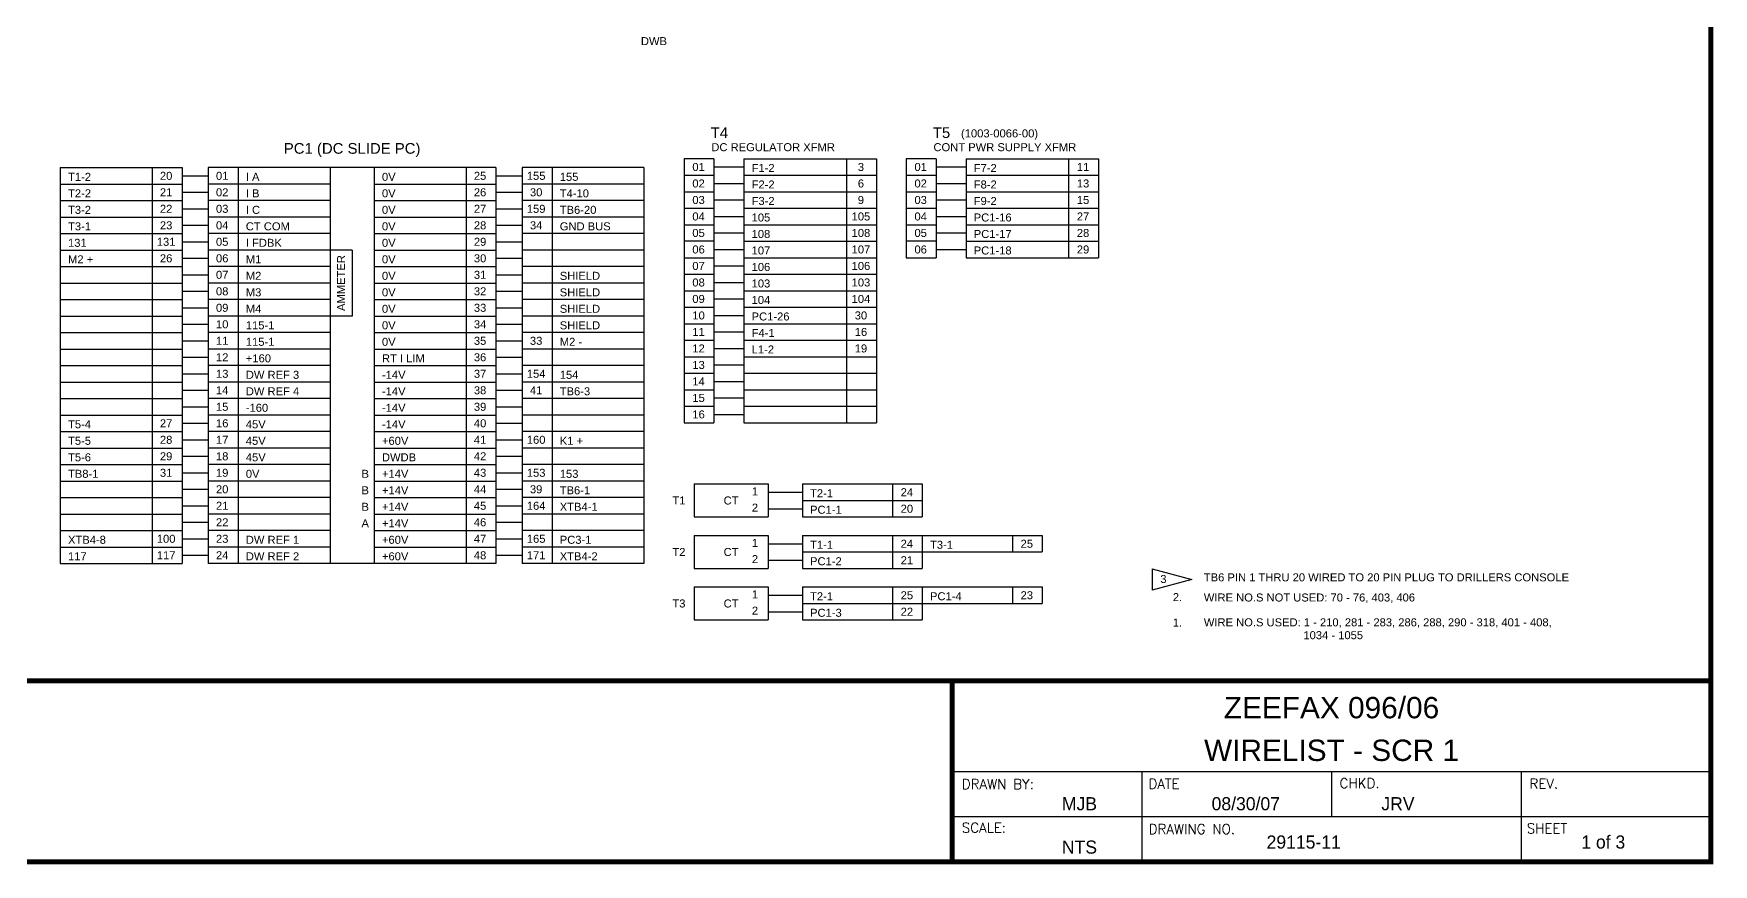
# Model space of a CAD drawing. Extents: x 0.9 to 17.6, y -2.5 to 7.9.
# Drawn here: x 7.76 to 17.6, y -2.51 to 2.35 of the extents above; entities that cross this region are included whole.
import ezdxf
from ezdxf.enums import TextEntityAlignment as Align

# ---------------------------------------------------------------- set-up
doc = ezdxf.new("R2010")
doc.units = 0
doc.header["$MEASUREMENT"] = 0
doc.layers.get('0').update_dxf_attribs({"linetype": 'CONTINUOUS'})
doc.layers.add('DRAWING', color=7, linetype='CONTINUOUS')
doc.styles.add('A1', font='A1.shx')
doc.styles.add('ROMAND', font='ROMAND.shx')
doc.styles.get("Standard").update_dxf_attribs({"font": 'ARIAL.TTF'})

msp = doc.modelspace()

# ---------------------------------------------------------------- linework, layer by layer
at = {"color": 7}
for p, q in [((13.1429, -1.9662), (17.5882, -1.9662)), ((14.2543, -1.9662), (14.2543, -2.4964)), ((15.3656, -1.9662), (15.3656, -2.2313)), ((16.4769, -1.9662), (16.4769, -2.4964)), ((13.1429, -2.2313), (17.5882, -2.2313))]:
    msp.add_line(p, q, dxfattribs=at)
at = {"color": 7, "const_width": 0.0288}
msp.add_lwpolyline([(17.5882, -2.4964), (17.5882, 7.8988), (0.9559, 7.8988), (0.9559, -2.4964)], close=True, dxfattribs=at)
for points in [[(0.9559, -1.436), (17.5882, -1.436)], [(13.1429, -2.4964), (13.1429, -1.436)]]:
    msp.add_lwpolyline(points, dxfattribs=at)
at = {"layer": 'DRAWING', "color": 7}
for p, q in [((11.5724, 1.6202), (11.5724, 0.0749)), ((11.7472, 1.6202), (11.5724, 1.6202)), ((11.7472, 1.6202), (11.7472, 0.0749)), ((11.9228, 1.6202), (11.9228, 0.0749)), ((11.9228, 1.6202), (12.6986, 1.6202)), ((12.5237, 1.6202), (12.5237, 0.0749)), ((12.6986, 1.6202), (12.6986, 0.0749)), ((13.0485, 1.6202), (12.8737, 1.6202)), ((12.8737, 1.6202), (12.8737, 1.0407)), ((13.0485, 1.6202), (13.0485, 1.0407)), ((13.224, 1.6202), (13.9998, 1.6202)), ((13.224, 1.6202), (13.224, 1.0407)), ((13.825, 1.6202), (13.825, 1.0407)), ((13.9998, 1.6202), (13.9998, 1.0407)), ((7.9178, 1.5684), (7.9178, -0.7495)), ((7.9178, 1.5684), (8.6311, 1.5684)), ((8.4562, 1.5684), (8.4562, -0.7495)), ((8.6311, 1.5684), (8.6311, -0.7495)), ((8.6311, 1.5201), (8.7846, 1.5201)), ((8.7846, 1.5684), (8.7846, -0.7495)), ((10.4703, 1.5684), (8.7846, 1.5684)), ((8.9595, 1.5684), (8.9595, -0.7495)), ((9.4979, 1.5684), (9.4979, -0.7495)), ((9.757, 1.5684), (9.757, -0.7495)), ((10.2955, 1.5684), (10.2955, -0.7495)), ((10.4703, 1.5684), (10.4703, -0.7495)), ((10.4703, 1.5201), (10.6239, 1.5201)), ((10.6239, 1.5684), (10.6239, -0.7495)), ((11.3371, 1.5684), (10.6239, 1.5684)), ((10.7987, 1.5684), (10.7987, -0.7495)), ((11.3371, 1.5684), (11.3371, -0.7495)), ((11.5724, 1.5236), (11.7472, 1.5236)), ((11.7472, 1.5719), (11.9228, 1.5719)), ((11.9228, 1.5236), (12.6986, 1.5236)), ((12.8737, 1.5236), (13.0485, 1.5236)), ((13.0485, 1.5719), (13.224, 1.5719)), ((13.224, 1.5236), (13.9998, 1.5236)), ((7.9178, 1.4718), (8.6311, 1.4718)), ((8.6311, 1.4236), (8.7846, 1.4236)), ((9.4979, 1.4718), (8.7846, 1.4718)), ((9.757, 1.4718), (10.4703, 1.4718)), ((10.4703, 1.4236), (10.6239, 1.4236)), ((11.3371, 1.4718), (10.6239, 1.4718)), ((11.5724, 1.427), (11.7472, 1.427)), ((11.7472, 1.4753), (11.9228, 1.4753)), ((11.7472, 1.3787), (11.9228, 1.3787)), ((11.9228, 1.427), (12.6986, 1.427)), ((12.8737, 1.427), (13.0485, 1.427)), ((13.0485, 1.4753), (13.224, 1.4753)), ((13.0485, 1.3787), (13.224, 1.3787)), ((13.224, 1.427), (13.9998, 1.427)), ((7.9178, 1.3753), (8.6311, 1.3753)), ((8.6311, 1.327), (8.7846, 1.327)), ((9.4979, 1.3753), (8.7846, 1.3753)), ((9.757, 1.3753), (10.4703, 1.3753)), ((10.4703, 1.327), (10.6239, 1.327)), ((11.3371, 1.3753), (10.6239, 1.3753)), ((11.5724, 1.3305), (11.7472, 1.3305)), ((11.7472, 1.2822), (11.9228, 1.2822)), ((11.9228, 1.3305), (12.6986, 1.3305)), ((12.8737, 1.3305), (13.0485, 1.3305)), ((13.0485, 1.2822), (13.224, 1.2822)), ((13.224, 1.3305), (13.9998, 1.3305)), ((7.9178, 1.2787), (8.6311, 1.2787)), ((7.9178, 1.1821), (8.6311, 1.1821)), ((8.6311, 1.2304), (8.7846, 1.2304)), ((9.4979, 1.2787), (8.7846, 1.2787)), ((9.4979, 1.1821), (8.7846, 1.1821)), ((9.757, 1.2787), (10.4703, 1.2787)), ((9.757, 1.1821), (10.4703, 1.1821)), ((10.4703, 1.2304), (10.6239, 1.2304)), ((11.3371, 1.2787), (10.6239, 1.2787)), ((11.3371, 1.1821), (10.6239, 1.1821)), ((11.5724, 1.2339), (11.7472, 1.2339)), ((11.7472, 1.1856), (11.9228, 1.1856)), ((11.9228, 1.2339), (12.6986, 1.2339)), ((12.8737, 1.2339), (13.0485, 1.2339)), ((13.0485, 1.1856), (13.224, 1.1856)), ((13.224, 1.2339), (13.9998, 1.2339)), ((7.9178, 1.0855), (8.6311, 1.0855)), ((8.6311, 1.1338), (8.7846, 1.1338)), ((9.6269, 1.0855), (8.7846, 1.0855)), ((9.6269, 1.0855), (9.6269, 0.6992)), ((9.757, 1.0855), (10.4703, 1.0855)), ((10.4703, 1.1338), (10.6239, 1.1338)), ((11.3371, 1.0855), (10.6239, 1.0855)), ((11.7472, 1.1373), (11.5724, 1.1373)), ((11.7472, 1.089), (11.9228, 1.089)), ((11.9228, 1.1373), (12.6986, 1.1373)), ((13.0485, 1.1373), (12.8737, 1.1373)), ((13.0485, 1.089), (13.224, 1.089)), ((13.224, 1.1373), (13.9998, 1.1373)), ((7.9178, 0.9889), (8.6311, 0.9889)), ((8.6311, 1.0372), (8.7846, 1.0372)), ((9.4979, 0.9889), (8.7846, 0.9889)), ((9.757, 0.9889), (10.4703, 0.9889)), ((10.4703, 1.0372), (10.6239, 1.0372)), ((11.3371, 0.9889), (10.6239, 0.9889)), ((11.5724, 1.0407), (11.7472, 1.0407)), ((11.7472, 0.9924), (11.9228, 0.9924)), ((11.9228, 1.0407), (12.6986, 1.0407)), ((12.8737, 1.0407), (13.0485, 1.0407)), ((13.224, 1.0407), (13.9998, 1.0407)), ((7.9178, 0.8924), (8.6311, 0.8924)), ((8.6311, 0.9407), (8.7846, 0.9407)), ((9.4979, 0.8924), (8.7846, 0.8924)), ((9.757, 0.8924), (10.4703, 0.8924)), ((10.4703, 0.9407), (10.6239, 0.9407)), ((11.3371, 0.8924), (10.6239, 0.8924)), ((11.5724, 0.9441), (11.7472, 0.9441)), ((11.7472, 0.8958), (11.9228, 0.8958)), ((11.9228, 0.9441), (12.6986, 0.9441)), ((7.9178, 0.7958), (8.6311, 0.7958)), ((8.6311, 0.8441), (8.7846, 0.8441)), ((9.4979, 0.7958), (8.7846, 0.7958)), ((9.757, 0.7958), (10.4703, 0.7958)), ((10.4703, 0.8441), (10.6239, 0.8441)), ((11.3371, 0.7958), (10.6239, 0.7958)), ((11.5724, 0.8475), (11.7472, 0.8475)), ((11.7472, 0.7993), (11.9228, 0.7993)), ((11.9228, 0.8475), (12.6986, 0.8475)), ((7.9178, 0.6992), (8.6311, 0.6992)), ((8.6311, 0.7475), (8.7846, 0.7475)), ((9.6269, 0.6992), (8.7846, 0.6992)), ((9.757, 0.6992), (10.4703, 0.6992)), ((10.4703, 0.7475), (10.6239, 0.7475)), ((11.3371, 0.6992), (10.6239, 0.6992)), ((11.5724, 0.751), (11.7472, 0.751)), ((11.7472, 0.7027), (11.9228, 0.7027)), ((11.9228, 0.751), (12.6986, 0.751)), ((7.9178, 0.6026), (8.6311, 0.6026)), ((8.6311, 0.6509), (8.7846, 0.6509)), ((9.4979, 0.6026), (8.7846, 0.6026)), ((9.757, 0.6026), (10.4703, 0.6026)), ((10.4703, 0.6509), (10.6239, 0.6509)), ((11.3371, 0.6026), (10.6239, 0.6026)), ((11.5724, 0.6544), (11.7472, 0.6544)), ((11.7472, 0.6061), (11.9228, 0.6061)), ((11.9228, 0.6544), (12.6986, 0.6544)), ((7.9178, 0.506), (8.6311, 0.506)), ((8.6311, 0.5543), (8.7846, 0.5543)), ((9.4979, 0.506), (8.7846, 0.506)), ((9.757, 0.506), (10.4703, 0.506)), ((10.4703, 0.5543), (10.6239, 0.5543)), ((11.3371, 0.506), (10.6239, 0.506)), ((11.5724, 0.5578), (11.7472, 0.5578)), ((11.7472, 0.5095), (11.9228, 0.5095)), ((11.9228, 0.5578), (12.6986, 0.5578)), ((7.9178, 0.4095), (8.6311, 0.4095)), ((8.6311, 0.4577), (8.7846, 0.4577)), ((9.4979, 0.4095), (8.7846, 0.4095)), ((9.757, 0.4095), (10.4703, 0.4095)), ((10.4703, 0.4577), (10.6239, 0.4577)), ((11.3371, 0.4095), (10.6239, 0.4095)), ((11.5724, 0.4612), (11.7472, 0.4612)), ((11.7472, 0.4129), (11.9228, 0.4129)), ((11.9228, 0.4612), (12.6986, 0.4612)), ((7.9178, 0.3129), (8.6311, 0.3129)), ((8.6311, 0.3612), (8.7846, 0.3612)), ((9.4979, 0.3129), (8.7846, 0.3129)), ((9.757, 0.3129), (10.4703, 0.3129)), ((10.4703, 0.3612), (10.6239, 0.3612)), ((11.3371, 0.3129), (10.6239, 0.3129)), ((11.5724, 0.3646), (11.7472, 0.3646)), ((11.7472, 0.3163), (11.9228, 0.3163)), ((11.9228, 0.3646), (12.6986, 0.3646)), ((7.9178, 0.2163), (8.6311, 0.2163)), ((8.6311, 0.2646), (8.7846, 0.2646)), ((9.4979, 0.2163), (8.7846, 0.2163)), ((9.757, 0.2163), (10.4703, 0.2163)), ((10.4703, 0.2646), (10.6239, 0.2646)), ((11.3371, 0.2163), (10.6239, 0.2163)), ((11.5724, 0.2681), (11.7472, 0.2681)), ((11.7472, 0.2198), (11.9228, 0.2198)), ((11.9228, 0.2681), (12.6986, 0.2681)), ((7.9178, 0.1197), (8.6311, 0.1197)), ((8.6311, 0.168), (8.7846, 0.168)), ((9.4979, 0.1197), (8.7846, 0.1197)), ((9.757, 0.1197), (10.4703, 0.1197)), ((10.4703, 0.168), (10.6239, 0.168)), ((11.3371, 0.1197), (10.6239, 0.1197)), ((11.5724, 0.1715), (11.7472, 0.1715)), ((11.7472, 0.1232), (11.9228, 0.1232)), ((11.9228, 0.1715), (12.6986, 0.1715)), ((7.9178, 0.0231), (8.6311, 0.0231)), ((8.6311, 0.0714), (8.7846, 0.0714)), ((9.4979, 0.0231), (8.7846, 0.0231)), ((9.757, 0.0231), (10.4703, 0.0231)), ((10.4703, 0.0714), (10.6239, 0.0714)), ((11.3371, 0.0231), (10.6239, 0.0231)), ((11.5724, 0.0749), (11.7472, 0.0749)), ((11.9228, 0.0749), (12.6986, 0.0749)), ((7.9178, -0.0735), (8.6311, -0.0735)), ((8.6311, -0.0252), (8.7846, -0.0252)), ((9.4979, -0.0735), (8.7846, -0.0735)), ((9.757, -0.0735), (10.4703, -0.0735)), ((10.4703, -0.0252), (10.6239, -0.0252)), ((11.3371, -0.0735), (10.6239, -0.0735)), ((7.9178, -0.17), (8.6311, -0.17)), ((8.6311, -0.1217), (8.7846, -0.1217)), ((9.4979, -0.17), (8.7846, -0.17)), ((9.757, -0.17), (10.4703, -0.17)), ((10.4703, -0.1217), (10.6239, -0.1217)), ((11.3371, -0.17), (10.6239, -0.17)), ((7.9178, -0.2666), (8.6311, -0.2666)), ((8.6311, -0.2183), (8.7846, -0.2183)), ((9.4979, -0.2666), (8.7846, -0.2666)), ((9.757, -0.2666), (10.4703, -0.2666)), ((10.4703, -0.2183), (10.6239, -0.2183)), ((11.3371, -0.2666), (10.6239, -0.2666)), ((11.6304, -0.2839), (12.0645, -0.2839)), ((11.6304, -0.2839), (11.6304, -0.4771)), ((12.0645, -0.2839), (12.0645, -0.4771)), ((12.2651, -0.2839), (12.9677, -0.2839)), ((12.2651, -0.2839), (12.2651, -0.4771)), ((12.7929, -0.2839), (12.7929, -0.4771)), ((12.9677, -0.2839), (12.9677, -0.4771)), ((7.9178, -0.3632), (8.6311, -0.3632)), ((8.6311, -0.3149), (8.7846, -0.3149)), ((9.4979, -0.3632), (8.7846, -0.3632)), ((9.757, -0.3632), (10.4703, -0.3632)), ((10.4703, -0.3149), (10.6239, -0.3149)), ((11.3371, -0.3632), (10.6239, -0.3632)), ((12.0645, -0.3322), (12.2651, -0.3322)), ((12.2651, -0.3805), (12.9677, -0.3805)), ((7.9178, -0.4598), (8.6311, -0.4598)), ((8.6311, -0.4115), (8.7846, -0.4115)), ((9.4979, -0.4598), (8.7846, -0.4598)), ((9.757, -0.4598), (10.4703, -0.4598)), ((10.4703, -0.4115), (10.6239, -0.4115)), ((11.3371, -0.4598), (10.6239, -0.4598)), ((11.6304, -0.4771), (12.0645, -0.4771)), ((12.0645, -0.4288), (12.2651, -0.4288)), ((12.2651, -0.4771), (12.9677, -0.4771)), ((7.9178, -0.5564), (8.6311, -0.5564)), ((8.6311, -0.5081), (8.7846, -0.5081)), ((9.4979, -0.5564), (8.7846, -0.5564)), ((9.757, -0.5564), (10.4703, -0.5564)), ((10.4703, -0.5081), (10.6239, -0.5081)), ((11.3371, -0.5564), (10.6239, -0.5564)), ((11.6304, -0.5854), (11.6304, -0.7786)), ((11.6304, -0.5854), (12.0645, -0.5854)), ((12.0645, -0.5854), (12.0645, -0.7786)), ((12.2651, -0.5854), (13.6704, -0.5854)), ((12.2651, -0.5854), (12.2651, -0.7786)), ((12.7929, -0.5854), (12.7929, -0.7786)), ((12.9677, -0.5854), (12.9677, -0.7786)), ((13.4956, -0.5854), (13.4956, -0.682)), ((13.6704, -0.5854), (13.6704, -0.682)), ((7.9178, -0.6529), (8.6311, -0.6529)), ((8.6311, -0.6047), (8.7846, -0.6047)), ((9.4979, -0.6529), (8.7846, -0.6529)), ((9.757, -0.6529), (10.4703, -0.6529)), ((10.4703, -0.6047), (10.6239, -0.6047)), ((11.3371, -0.6529), (10.6239, -0.6529)), ((12.0645, -0.6337), (12.2651, -0.6337)), ((12.2651, -0.682), (13.6704, -0.682)), ((7.9178, -0.7495), (8.6311, -0.7495)), ((8.6311, -0.7012), (8.7846, -0.7012)), ((10.4703, -0.7495), (8.7846, -0.7495)), ((10.4703, -0.7012), (10.6239, -0.7012)), ((11.3371, -0.7495), (10.6239, -0.7495)), ((11.6304, -0.7786), (12.0645, -0.7786)), ((12.0645, -0.7303), (12.2651, -0.7303)), ((12.2651, -0.7786), (12.9677, -0.7786)), ((14.3145, -0.7807), (14.3145, -0.9049)), ((14.3145, -0.7807), (14.5472, -0.8428)), ((14.5472, -0.8428), (14.3145, -0.9049)), ((11.6304, -0.887), (11.6304, -1.0801)), ((11.6304, -0.887), (12.0645, -0.887)), ((12.0645, -0.887), (12.0645, -1.0801)), ((12.0645, -0.9353), (12.2651, -0.9353)), ((12.2651, -0.887), (12.2651, -1.0801)), ((12.2651, -0.887), (13.6704, -0.887)), ((12.2651, -0.9835), (13.6704, -0.9835)), ((12.7929, -0.887), (12.7929, -1.0801)), ((12.9677, -0.887), (12.9677, -1.0801)), ((13.4956, -0.887), (13.4956, -0.9835)), ((13.6704, -0.887), (13.6704, -0.9835)), ((11.6304, -1.0801), (12.0645, -1.0801)), ((12.0645, -1.0318), (12.2651, -1.0318)), ((12.2651, -1.0801), (12.9677, -1.0801))]:
    msp.add_line(p, q, dxfattribs=at)

# ---------------------------------------------------------------- texts
at = {"color": 7}
for s, height, style, p in [('DRAWN BY:', 0.05763, 'ROMAND', (13.1994, -2.0696)), ('DATE', 0.05763, 'ROMAND', (14.2927, -2.0677)), ('CHKD.', 0.05763, 'ROMAND', (15.4127, -2.0644)), ('REV.', 0.05763, 'ROMAND', (16.5251, -2.0668)), ('MJB', 0.07694, 'A1', (13.7858, -2.1942)), ('08/30/07', 0.07694, 'A1', (14.6628, -2.1942)), ('JRV', 0.07694, 'A1', (15.6572, -2.1942)), ('SCALE:', 0.05763, 'ROMAND', (13.1993, -2.3249)), ('DRAWING NO.', 0.057631, 'ROMAND', (14.294, -2.333)), ('29115-11', 0.07694, 'A1', (14.9849, -2.4185)), ('SHEET', 0.05763, 'ROMAND', (16.5091, -2.3293)), ('1 of 3', 0.07694, 'A1', (16.8287, -2.4185)), ('NTS', 0.07694, 'A1', (13.7858, -2.4482))]:
    msp.add_text(s, height=height, dxfattribs=dict(at, style=style)).set_placement(p)
at = {"layer": 'DRAWING', "color": 7}
for s, height, p in [('DWB', 0.04688, (11.3957, 2.285)), ('PC1 (DC SLIDE PC)', 0.0625, (9.6275, 1.6493))]:
    msp.add_text(s, height=height, dxfattribs=at).set_placement(p, align=Align.CENTER)
for s, height, p in [('T4', 0.0625, (11.7283, 1.7414)), ('T5', 0.0625, (13.0296, 1.7414)), ('(1003-0066-00)', 0.046875, (13.1947, 1.745)), ('DC REGULATOR XFMR', 0.046875, (11.732, 1.6643)), ('CONT PWR SUPPLY XFMR', 0.046875, (13.0332, 1.6643)), ('F1-2', 0.04688, (11.9679, 1.5425)), ('F7-2', 0.04688, (13.2692, 1.5425)), ('T1-2', 0.04688, (7.963, 1.4907)), ('I A', 0.04688, (9.0046, 1.4907)), ('0V', 0.04688, (9.8022, 1.4907)), ('155', 0.04688, (10.8439, 1.4907)), ('F2-2', 0.04688, (11.9679, 1.4459)), ('F8-2', 0.04688, (13.2692, 1.4459)), ('T2-2', 0.04688, (7.963, 1.3941)), ('I B', 0.04688, (9.0046, 1.3941)), ('0V', 0.04688, (9.8022, 1.3941)), ('T4-10', 0.04688, (10.8439, 1.3941)), ('F3-2', 0.04688, (11.9679, 1.3493)), ('F9-2', 0.04688, (13.2692, 1.3493)), ('T3-2', 0.04688, (7.963, 1.2975)), ('I C', 0.04688, (9.0046, 1.2975)), ('0V', 0.04688, (9.8022, 1.2975)), ('TB6-20', 0.04688, (10.8439, 1.2975)), ('105', 0.04688, (11.9679, 1.2527)), ('PC1-16', 0.04688, (13.2692, 1.2527)), ('T3-1', 0.04688, (7.963, 1.201)), ('CT COM', 0.04688, (9.0046, 1.201)), ('0V', 0.04688, (9.8022, 1.201)), ('GND BUS', 0.04688, (10.8439, 1.201)), ('108', 0.04688, (11.9679, 1.1562)), ('PC1-17', 0.04688, (13.2692, 1.1562)), ('131', 0.04688, (7.963, 1.1044)), ('I FDBK', 0.04688, (9.0046, 1.1044)), ('0V', 0.04688, (9.8022, 1.1044)), ('107', 0.04688, (11.9679, 1.0596)), ('PC1-18', 0.04688, (13.2692, 1.0596)), ('M2 +', 0.04688, (7.963, 1.0078)), ('M1', 0.04688, (9.0046, 1.0078)), ('0V', 0.04688, (9.8022, 1.0078)), ('106', 0.04688, (11.9679, 0.963)), ('M2', 0.04688, (9.0046, 0.9112)), ('0V', 0.04688, (9.8022, 0.9112)), ('SHIELD', 0.04688, (10.8439, 0.9112)), ('103', 0.04688, (11.9679, 0.8664)), ('M3', 0.04688, (9.0046, 0.8146)), ('0V', 0.04688, (9.8022, 0.8146)), ('SHIELD', 0.04688, (10.8439, 0.8146)), ('104', 0.04688, (11.9679, 0.7698)), ('M4', 0.04688, (9.0046, 0.7181)), ('0V', 0.04688, (9.8022, 0.7181)), ('SHIELD', 0.04688, (10.8439, 0.7181)), ('PC1-26', 0.04688, (11.9679, 0.6732)), ('115-1', 0.04688, (9.0046, 0.6215)), ('0V', 0.04688, (9.8022, 0.6215)), ('SHIELD', 0.04688, (10.8439, 0.6215)), ('F4-1', 0.04688, (11.9679, 0.5767)), ('115-1', 0.04688, (9.0046, 0.5249)), ('0V', 0.04688, (9.8022, 0.5249)), ('M2 -', 0.04688, (10.8439, 0.5249)), ('L1-2', 0.04688, (11.9679, 0.4801)), ('+160', 0.04688, (9.0046, 0.4283)), ('RT I LIM', 0.04688, (9.8022, 0.4283)), ('DW REF 3', 0.04688, (9.0046, 0.3317)), ('-14V', 0.04688, (9.8022, 0.3317)), ('154', 0.04688, (10.8439, 0.3317)), ('DW REF 4', 0.04688, (9.0046, 0.2352)), ('-14V', 0.04688, (9.8022, 0.2352)), ('TB6-3', 0.04688, (10.8439, 0.2352)), ('-160', 0.04688, (9.0046, 0.1386)), ('-14V', 0.04688, (9.8022, 0.1386)), ('T5-4', 0.04688, (7.963, 0.042)), ('45V', 0.04688, (9.0046, 0.042)), ('-14V', 0.04688, (9.8022, 0.042)), ('T5-5', 0.04688, (7.963, -0.0546)), ('45V', 0.04688, (9.0046, -0.0546)), ('+60V', 0.04688, (9.8022, -0.0546)), ('K1 +', 0.04688, (10.8439, -0.0546)), ('T5-6', 0.04688, (7.963, -0.1512)), ('45V', 0.04688, (9.0046, -0.1512)), ('DWDB', 0.04688, (9.8022, -0.1512)), ('TB8-1', 0.04688, (7.963, -0.2478)), ('0V', 0.04688, (9.0046, -0.2478)), ('B', 0.0469, (9.6823, -0.2478)), ('+14V', 0.04688, (9.8022, -0.2478)), ('153', 0.04688, (10.8439, -0.2478)), ('B', 0.0469, (9.6823, -0.3443)), ('+14V', 0.04688, (9.8022, -0.3443)), ('TB6-1', 0.04688, (10.8439, -0.3443)), ('1', 0.0469, (11.9694, -0.3508)), ('T2-1', 0.04688, (12.3102, -0.3616)), ('A', 0.0469, (9.6823, -0.5375)), ('B', 0.0469, (9.6823, -0.4409)), ('+14V', 0.04688, (9.8022, -0.4409)), ('+14V', 0.04688, (9.8022, -0.5375)), ('XTB4-1', 0.04688, (10.8439, -0.4409)), ('2', 0.0469, (11.9694, -0.4458)), ('PC1-1', 0.04688, (12.3102, -0.4582)), ('XTB4-8', 0.04688, (7.963, -0.6341)), ('DW REF 1', 0.04688, (9.0046, -0.6341)), ('+60V', 0.04688, (9.8022, -0.6341)), ('PC3-1', 0.04688, (10.8439, -0.6341)), ('117', 0.04688, (7.963, -0.7307)), ('DW REF 2', 0.04688, (9.0046, -0.7307)), ('+60V', 0.04688, (9.8022, -0.7307)), ('XTB4-2', 0.04688, (10.8439, -0.7307)), ('1', 0.0469, (11.9694, -0.6523)), ('T1-1', 0.04688, (12.3102, -0.6632)), ('T3-1', 0.04688, (13.0129, -0.6632)), ('2', 0.0469, (11.9694, -0.7473)), ('PC1-2', 0.04688, (12.3102, -0.7597)), ('3', 0.0469, (14.3623, -0.8635)), ('TB6 PIN 1 THRU 20 WIRED TO 20 PIN PLUG TO DRILLERS CONSOLE', 0.046875, (14.6173, -0.8539)), ('1', 0.0469, (11.9694, -0.9538)), ('T2-1', 0.04688, (12.3102, -0.9647)), ('PC1-4', 0.04688, (13.0129, -0.9647)), ('2.', 0.04688, (14.4356, -0.9698)), ('WIRE NO.S NOT USED: 70 - 76, 403, 406', 0.046875, (14.6173, -0.9719)), ('2', 0.0469, (11.9694, -1.0488)), ('PC1-3', 0.04688, (12.3102, -1.0613)), ('1.', 0.04688, (14.4356, -1.1184)), ('WIRE NO.S USED: 1 - 210, 281 - 283, 286, 288, 290 - 318, 401 - 408,', 0.046875, (14.6173, -1.1173)), ('1034 - 1055', 0.046875, (15.2006, -1.1926))]:
    msp.add_text(s, height=height, dxfattribs=at).set_placement(p)
for s, height, p in [('01', 0.04688, (11.6571, 1.5719)), ('3', 0.0469, (12.6084, 1.5719)), ('01', 0.04688, (12.9583, 1.5719)), ('11', 0.04688, (13.9096, 1.5719)), ('20', 0.04688, (8.5378, 1.5201)), ('01', 0.04688, (8.8662, 1.5201)), ('25', 0.04688, (10.3771, 1.5201)), ('155', 0.04688, (10.7055, 1.5201)), ('02', 0.04688, (11.6571, 1.4753)), ('6', 0.0469, (12.6084, 1.4753)), ('02', 0.04688, (12.9583, 1.4753)), ('13', 0.04688, (13.9096, 1.4753)), ('21', 0.04688, (8.5378, 1.4236)), ('02', 0.04688, (8.8662, 1.4236)), ('26', 0.04688, (10.3771, 1.4236)), ('30', 0.04688, (10.7055, 1.4236)), ('03', 0.04688, (11.6571, 1.3787)), ('9', 0.0469, (12.6084, 1.3787)), ('03', 0.04688, (12.9583, 1.3787)), ('15', 0.04688, (13.9096, 1.3787)), ('22', 0.04688, (8.5378, 1.327)), ('03', 0.04688, (8.8662, 1.327)), ('27', 0.04688, (10.3771, 1.327)), ('159', 0.04688, (10.7055, 1.327)), ('04', 0.04688, (11.6571, 1.2822)), ('105', 0.04688, (12.6084, 1.2822)), ('04', 0.04688, (12.9583, 1.2822)), ('27', 0.04688, (13.9096, 1.2822)), ('23', 0.04688, (8.5378, 1.2304)), ('04', 0.04688, (8.8662, 1.2304)), ('28', 0.04688, (10.3771, 1.2304)), ('34', 0.04688, (10.7055, 1.2304)), ('05', 0.04688, (11.6571, 1.1856)), ('108', 0.04688, (12.6084, 1.1856)), ('05', 0.04688, (12.9583, 1.1856)), ('28', 0.04688, (13.9096, 1.1856)), ('131', 0.04688, (8.5378, 1.1338)), ('05', 0.04688, (8.8662, 1.1338)), ('29', 0.04688, (10.3771, 1.1338)), ('06', 0.04688, (11.6571, 1.089)), ('107', 0.04688, (12.6084, 1.089)), ('06', 0.04688, (12.9583, 1.089)), ('29', 0.04688, (13.9096, 1.089)), ('26', 0.04688, (8.5378, 1.0372)), ('06', 0.04688, (8.8662, 1.0372)), ('30', 0.04688, (10.3771, 1.0372)), ('07', 0.04688, (11.6571, 0.9924)), ('106', 0.04688, (12.6084, 0.9924)), ('07', 0.04688, (8.8662, 0.9407)), ('31', 0.04688, (10.3771, 0.9407)), ('08', 0.04688, (11.6571, 0.8958)), ('103', 0.04688, (12.6084, 0.8958)), ('08', 0.04688, (8.8662, 0.8441)), ('32', 0.04688, (10.3771, 0.8441)), ('09', 0.04688, (11.6571, 0.7993)), ('104', 0.04688, (12.6084, 0.7993)), ('09', 0.04688, (8.8662, 0.7475)), ('33', 0.04688, (10.3771, 0.7475)), ('10', 0.04688, (11.6571, 0.7027)), ('30', 0.04688, (12.6084, 0.7027)), ('10', 0.04688, (8.8662, 0.6509)), ('34', 0.04688, (10.3771, 0.6509)), ('11', 0.04688, (11.6571, 0.6061)), ('16', 0.04688, (12.6084, 0.6061)), ('11', 0.04688, (8.8662, 0.5543)), ('35', 0.04688, (10.3771, 0.5543)), ('33', 0.04688, (10.7055, 0.5543)), ('12', 0.04688, (11.6571, 0.5095)), ('19', 0.04688, (12.6084, 0.5095)), ('12', 0.04688, (8.8662, 0.4577)), ('36', 0.04688, (10.3771, 0.4577)), ('13', 0.04688, (11.6571, 0.4129)), ('13', 0.04688, (8.8662, 0.3612)), ('37', 0.04688, (10.3771, 0.3612)), ('154', 0.04688, (10.7055, 0.3612)), ('14', 0.04688, (11.6571, 0.3163)), ('14', 0.04688, (8.8662, 0.2646)), ('38', 0.04688, (10.3771, 0.2646)), ('41', 0.04688, (10.7055, 0.2646)), ('15', 0.04688, (11.6571, 0.2198)), ('15', 0.04688, (8.8662, 0.168)), ('39', 0.04688, (10.3771, 0.168)), ('16', 0.04688, (11.6571, 0.1232)), ('27', 0.04688, (8.5378, 0.0714)), ('16', 0.04688, (8.8662, 0.0714)), ('40', 0.04688, (10.3771, 0.0714)), ('28', 0.04688, (8.5378, -0.0252)), ('29', 0.04688, (8.5378, -0.1217)), ('17', 0.04688, (8.8662, -0.0252)), ('18', 0.04688, (8.8662, -0.1217)), ('41', 0.04688, (10.3771, -0.0252)), ('42', 0.04688, (10.3771, -0.1217)), ('160', 0.04688, (10.7055, -0.0252)), ('31', 0.04688, (8.5378, -0.2183)), ('19', 0.04688, (8.8662, -0.2183)), ('43', 0.04688, (10.3771, -0.2183)), ('153', 0.04688, (10.7055, -0.2183)), ('20', 0.04688, (8.8662, -0.3149)), ('44', 0.04688, (10.3771, -0.3149)), ('39', 0.04688, (10.7055, -0.3149)), ('21', 0.04688, (8.8662, -0.4115)), ('45', 0.04688, (10.3771, -0.4115)), ('164', 0.04688, (10.7055, -0.4115)), ('CT', 0.04688, (11.8475, -0.3805)), ('24', 0.04688, (12.8776, -0.3322)), ('22', 0.04688, (8.8662, -0.5081)), ('46', 0.04688, (10.3771, -0.5081)), ('20', 0.04688, (12.8776, -0.4288)), ('100', 0.04688, (8.5378, -0.6047)), ('23', 0.04688, (8.8662, -0.6047)), ('47', 0.04688, (10.3771, -0.6047)), ('165', 0.04688, (10.7055, -0.6047)), ('117', 0.04688, (8.5378, -0.7012)), ('24', 0.04688, (8.8662, -0.7012)), ('48', 0.04688, (10.3771, -0.7012)), ('171', 0.04688, (10.7055, -0.7012)), ('CT', 0.04688, (11.8475, -0.682)), ('24', 0.04688, (12.8776, -0.6337)), ('25', 0.04688, (13.5802, -0.6337)), ('21', 0.04688, (12.8776, -0.7303)), ('CT', 0.04688, (11.8475, -0.9835)), ('25', 0.04688, (12.8776, -0.9353)), ('23', 0.04688, (13.5802, -0.9353)), ('22', 0.04688, (12.8776, -1.0318))]:
    msp.add_text(s, height=height, dxfattribs=at).set_placement(p, align=Align.MIDDLE_CENTER)
msp.add_text('AMMETER', height=0.04688, rotation=90, dxfattribs=at).set_placement((9.5624, 0.8924), align=Align.MIDDLE_CENTER)
for s, p in [('T1', (11.5037, -0.3805)), ('T2', (11.5037, -0.682)), ('T3', (11.5037, -0.9835))]:
    msp.add_text(s, height=0.04688, dxfattribs=at).set_placement(p, align=Align.MIDDLE_LEFT)
at = {"layer": 'DRAWING', "color": 7, "linetype": 'ByBlock'}
msp.add_text('ZEEFAX 096/06', height=0.125, dxfattribs=at).set_placement((15.3654, -1.6557), align=Align.CENTER)
msp.add_text('WIRELIST - SCR 1', height=0.125, dxfattribs=at).set_placement((15.3656, -1.843), align=Align.MIDDLE_CENTER)

doc.saveas('drawing.dxf')
